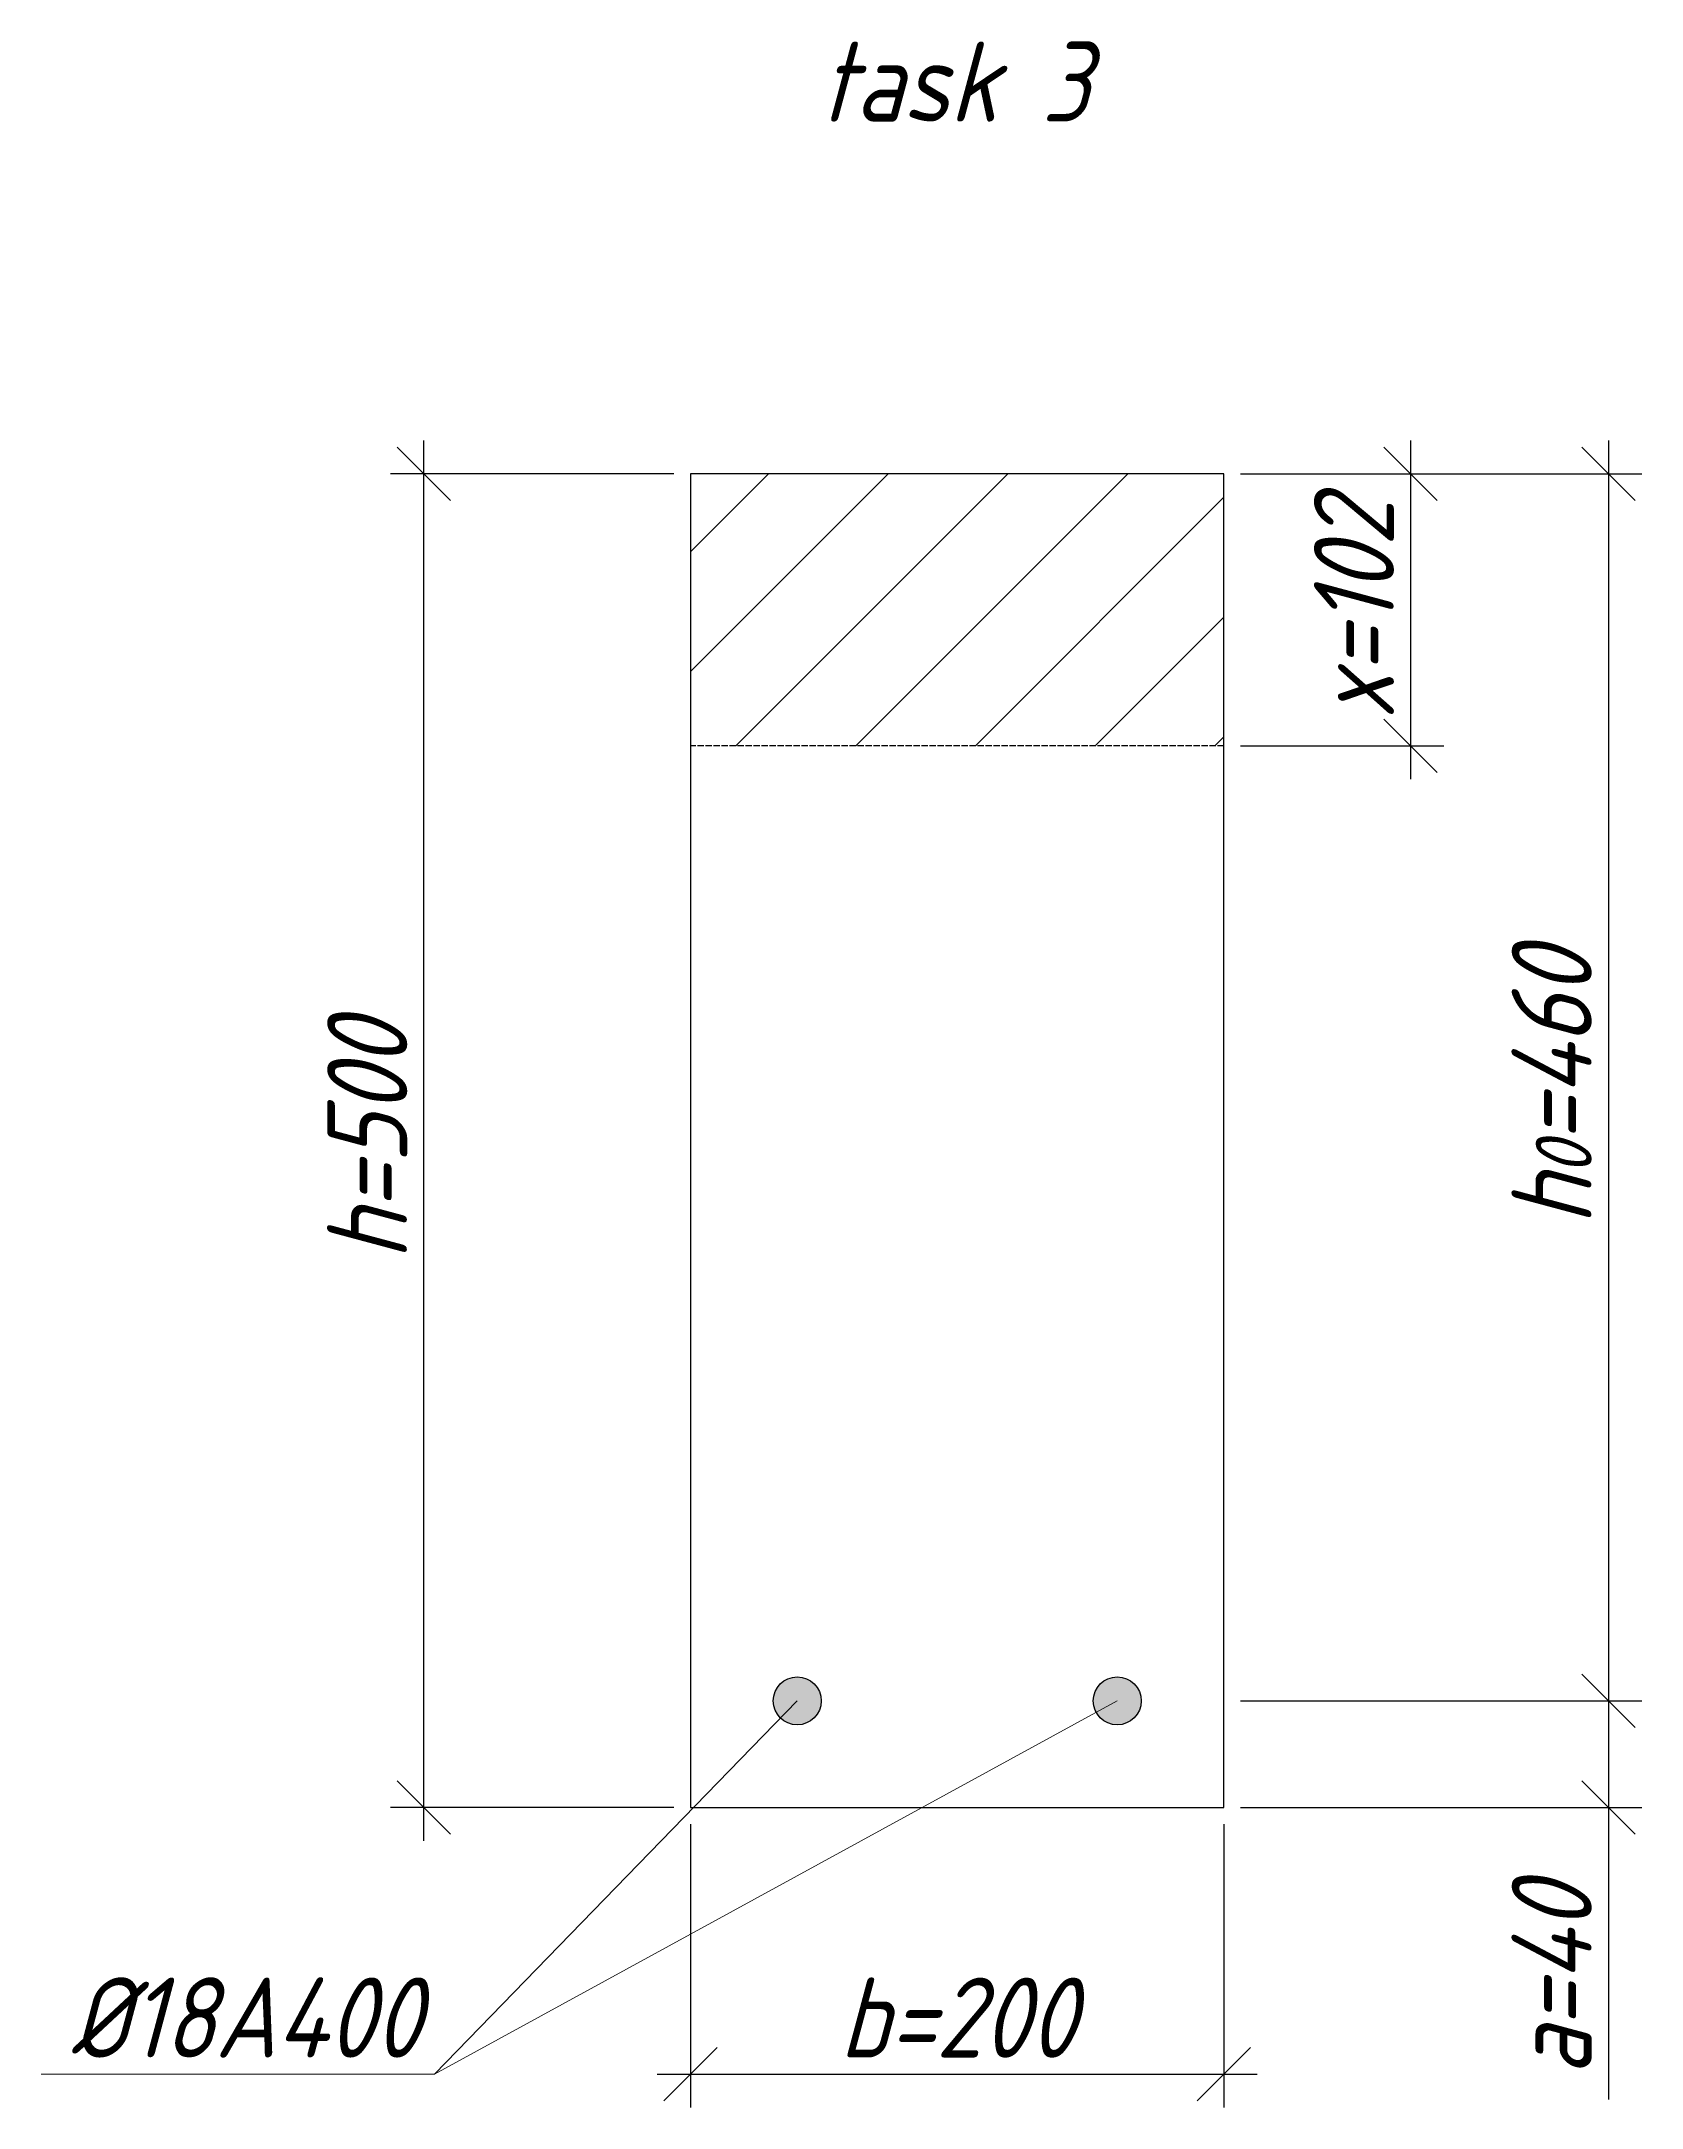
# Model space of a CAD drawing. Header units: millimetres. Extents: x -180 to 58926, y -10791 to 13515.
# Drawn here: x 779 to 1379, y -8807 to -8033 of the extents above; entities that cross this region are included whole.
import ezdxf

# ---------------------------------------------------------------- set-up
doc = ezdxf.new("R2010")
doc.units = ezdxf.units.MM
doc.linetypes.add('ACAD_ISO02W100', pattern=[15, 12, -3])
for name, color, linetype, lineweight in [('basic', 95, 'Continuous', 30), ('hatch', 117, 'ACAD_ISO02W100', 25), ('hatching', 225, 'Continuous', 20), ('size', 45, 'Continuous', 20), ('text', 13, 'Continuous', 20), ('thin', 153, 'Continuous', 18)]:
    doc.layers.add(name, color=color, linetype=linetype, lineweight=lineweight)
doc.styles.add('Structures', font='isocpeur.ttf', dxfattribs={"width": 0.85, "oblique": 15})
doc.dimstyles.new('Structures', dxfattribs={"dimtxt": 3, "dimasz": 2, "dimexe": 1.25, "dimexo": 0.625, "dimtad": 1, "dimtxsty": 'Structures', "dimblk": 'OBLIQUE', "dimcen": 2.5, "dimdle": 1.25, "dimadec": 0, "dimazin": 0, "dimtfac": 1, "dimtmove": 0, "dimatfit": 3, "dimfxl": 1, "dimarcsym": 0})

# ---------------------------------------------------------------- blocks, each defined once
blk = doc.blocks.new('_Oblique')
at = {"color": 0, "linetype": 'ByBlock', "lineweight": -2}
blk.add_line((-0.5, -0.5), (0.5, 0.5), dxfattribs=at)
blk = doc.blocks.new('*D266')
at = {"layer": 'Defpoints', "color": 0, "transparency": 16777216}
for p in [(1022.25, -8694.67), (1222.25, -8694.67), (1222.25, -8794.67)]:
    blk.add_point(p, dxfattribs=at)
at = {"layer": 'size', "color": 0, "lineweight": -2, "transparency": 16777216}
for p, q in [((1022.25, -8700.92), (1022.25, -8807.17)), ((1222.25, -8700.92), (1222.25, -8807.17)), ((1009.75, -8794.67), (1234.75, -8794.67))]:
    blk.add_line(p, q, dxfattribs=at)
at = {"layer": 'size', "color": 0, "lineweight": -2, "transparency": 16777216, "xscale": 20, "yscale": 20, "zscale": 20, "rotation": 180}
blk.add_blockref('_Oblique', (1022.25, -8794.67), dxfattribs=at)
at = {"layer": 'size', "color": 0, "lineweight": -2, "transparency": 16777216, "xscale": 20, "yscale": 20, "zscale": 20}
blk.add_blockref('_Oblique', (1222.25, -8794.67), dxfattribs=at)
at = {"layer": 'size', "color": 0, "transparency": 16777216, "insert": (1122.25, -8773.42), "char_height": 30, "attachment_point": 5, "style": 'Structures'}
blk.add_mtext('b=200', dxfattribs=at)
blk = doc.blocks.new('*D267')
at = {"layer": 'Defpoints', "color": 0, "transparency": 16777216}
for p in [(922.25, -8194.67), (1022.25, -8194.67), (1022.25, -8694.67)]:
    blk.add_point(p, dxfattribs=at)
at = {"layer": 'size', "color": 0, "lineweight": -2, "transparency": 16777216}
for p, q in [((922.25, -8707.17), (922.25, -8182.17)), ((1016, -8194.67), (909.75, -8194.67)), ((1016, -8694.67), (909.75, -8694.67))]:
    blk.add_line(p, q, dxfattribs=at)
at = {"layer": 'size', "color": 0, "lineweight": -2, "transparency": 16777216, "xscale": 20, "yscale": 20, "zscale": 20}
for p, rotation in [((922.25, -8194.67), 90), ((922.25, -8694.67), 270)]:
    blk.add_blockref('_Oblique', p, dxfattribs=dict(at, rotation=rotation))
at = {"layer": 'size', "color": 0, "transparency": 16777216, "insert": (901, -8444.67), "char_height": 30, "attachment_point": 5, "rotation": 90, "style": 'Structures'}
blk.add_mtext('h=500', dxfattribs=at)
blk = doc.blocks.new('*D268')
at = {"layer": 'Defpoints', "color": 0, "transparency": 16777216}
for p in [(1222.25, -8194.67), (1222.25, -8654.67), (1366.41, -8654.67)]:
    blk.add_point(p, dxfattribs=at)
at = {"layer": 'size', "color": 0, "lineweight": -2, "transparency": 16777216}
for p, q in [((1366.41, -8182.17), (1366.41, -8667.17)), ((1228.5, -8194.67), (1378.91, -8194.67)), ((1228.5, -8654.67), (1378.91, -8654.67))]:
    blk.add_line(p, q, dxfattribs=at)
at = {"layer": 'size', "color": 0, "lineweight": -2, "transparency": 16777216, "xscale": 20, "yscale": 20, "zscale": 20}
for p, rotation in [((1366.41, -8194.67), 90), ((1366.41, -8654.67), 270)]:
    blk.add_blockref('_Oblique', p, dxfattribs=dict(at, rotation=rotation))
at = {"layer": 'size', "color": 0, "transparency": 16777216, "insert": (1345.16, -8424.67), "char_height": 30, "attachment_point": 5, "rotation": 90, "style": 'Structures'}
blk.add_mtext('h{\\H0.7x;\\S^ 0;}=460', dxfattribs=at)
blk = doc.blocks.new('*D269')
at = {"layer": 'Defpoints', "color": 0, "transparency": 16777216}
for p in [(1222.25, -8654.67), (1222.25, -8694.67), (1366.41, -8694.67)]:
    blk.add_point(p, dxfattribs=at)
at = {"layer": 'size', "color": 0, "lineweight": -2, "transparency": 16777216}
for p, q in [((1366.41, -8642.17), (1366.41, -8694.67)), ((1228.5, -8654.67), (1378.91, -8654.67)), ((1228.5, -8694.67), (1378.91, -8694.67)), ((1366.41, -8694.67), (1366.41, -8804.06))]:
    blk.add_line(p, q, dxfattribs=at)
at = {"layer": 'size', "color": 0, "lineweight": -2, "transparency": 16777216, "xscale": 20, "yscale": 20, "zscale": 20}
for p, rotation in [((1366.41, -8654.67), 90), ((1366.41, -8694.67), 270)]:
    blk.add_blockref('_Oblique', p, dxfattribs=dict(at, rotation=rotation))
at = {"layer": 'size', "color": 0, "transparency": 16777216, "insert": (1345.16, -8759.37), "char_height": 30, "attachment_point": 5, "rotation": 90, "style": 'Structures'}
blk.add_mtext('a=40', dxfattribs=at)
blk = doc.blocks.new('*D270')
at = {"layer": 'Defpoints', "color": 0, "transparency": 16777216}
for p in [(1222.25, -8194.67), (1222.25, -8296.67), (1292.25, -8296.67)]:
    blk.add_point(p, dxfattribs=at)
at = {"layer": 'size', "color": 0, "lineweight": -2, "transparency": 16777216}
for p, q in [((1292.25, -8182.17), (1292.25, -8309.17)), ((1228.5, -8194.67), (1304.75, -8194.67)), ((1228.5, -8296.67), (1304.75, -8296.67))]:
    blk.add_line(p, q, dxfattribs=at)
at = {"layer": 'size', "color": 0, "lineweight": -2, "transparency": 16777216, "xscale": 20, "yscale": 20, "zscale": 20}
for p, rotation in [((1292.25, -8194.67), 90), ((1292.25, -8296.67), 270)]:
    blk.add_blockref('_Oblique', p, dxfattribs=dict(at, rotation=rotation))
at = {"layer": 'size', "color": 0, "transparency": 16777216, "insert": (1271, -8245.67), "char_height": 30, "attachment_point": 5, "rotation": 90, "style": 'Structures'}
blk.add_mtext('x=102', dxfattribs=at)

msp = doc.modelspace()

# ---------------------------------------------------------------- hatches: boundary and pattern name
at = {"layer": 'basic'}
h = msp.add_hatch(color=256, dxfattribs=at)
h.dxf.hatch_style = 1
h.paths.add_polyline_path([(1062.25, -8645.674, 0.4142136), (1053.25, -8654.674), (1062.25, -8654.674)])
h.paths.add_polyline_path([(1062.25, -8645.674), (1062.25, -8654.674), (1071.25, -8654.674, 0.4142136)])
h.paths.add_polyline_path([(1071.25, -8654.674), (1062.25, -8654.674), (1062.25, -8663.674, 0.4142136)])
h.paths.add_polyline_path([(1062.25, -8654.674), (1053.25, -8654.674, 0.4142136), (1062.25, -8663.674)])
h = msp.add_hatch(color=256, dxfattribs=at)
h.dxf.hatch_style = 1
h.paths.add_polyline_path([(1182.25, -8645.674, -0.4142136), (1191.25, -8654.674), (1182.25, -8654.674)])
h.paths.add_polyline_path([(1182.25, -8645.674), (1182.25, -8654.674), (1173.25, -8654.674, -0.4142136)])
h.paths.add_polyline_path([(1173.25, -8654.674), (1182.25, -8654.674), (1182.25, -8663.674, -0.4142136)])
h.paths.add_polyline_path([(1182.25, -8654.674), (1191.25, -8654.674, -0.4142136), (1182.25, -8663.674)])
at = {"layer": 'hatching'}
h = msp.add_hatch(dxfattribs=at)
h.set_pattern_fill('ANSI31', color=256, scale=10)
h.set_pattern_definition([(45, (-175.304, -8927.545), (-22.45064, 22.45064), [])])
h.paths.add_polyline_path([(1222.25, -8194.674), (1022.25, -8194.674), (1022.25, -8296.674), (1222.25, -8296.674)])

# ---------------------------------------------------------------- linework, layer by layer
at = {"layer": 'basic'}
for p, q in [((1022.25, -8194.674), (1022.25, -8694.674)), ((1222.25, -8194.674), (1022.25, -8194.674)), ((1222.25, -8694.674), (1222.25, -8194.674)), ((1022.25, -8694.674), (1222.25, -8694.674))]:
    msp.add_line(p, q, dxfattribs=at)
for centre in [(1062.25, -8654.674), (1182.25, -8654.674)]:
    msp.add_circle(centre, 9, dxfattribs=at)
at = {"layer": 'hatch', "ltscale": 0.2}
msp.add_line((1222.25, -8296.674), (1022.25, -8296.674), dxfattribs=at)
at = {"layer": 'thin'}
for q in [(1062.25, -8654.674), (1182.25, -8654.674), (778.786, -8794.674)]:
    msp.add_line((926.221, -8794.674), q, dxfattribs=at)

# ---------------------------------------------------------------- texts
at = {"layer": 'text', "char_height": 30, "width": 137.52879, "attachment_point": 5, "style": 'Structures'}
for s, insert in [('task 3', (1121.267, -8047.674)), ('%%C18A400', (855.289, -8773.411))]:
    msp.add_mtext(s, dxfattribs=dict(at, insert=insert))

# ---------------------------------------------------------------- dimensions: what is measured, and where the dimension line sits
at = {"layer": 'size'}
for base, p1, p2, text, picture, middle in [((922.25, -8194.674), (1022.25, -8694.674), (1022.25, -8194.674), 'h=<>', '*D267', (901, -8444.674)), ((1366.41, -8654.674), (1222.25, -8194.674), (1222.25, -8654.674), 'h{\\H0.7x;\\S^ 0;}=<>', '*D268', (1345.16, -8424.674)), ((1292.25, -8296.674), (1222.25, -8194.674), (1222.25, -8296.674), 'x=<>', '*D270', (1271, -8245.674)), ((1366.41, -8694.674), (1222.25, -8654.674), (1222.25, -8694.674), 'a=<>', '*D269', (1345.16, -8759.368))]:
    dim = msp.add_linear_dim(base=base, p1=p1, p2=p2, angle=90, text=text, dimstyle='Structures', dxfattribs=at)
    dim.commit()
    dim.dimension.update_dxf_attribs({"geometry": picture, "text_midpoint": middle})
dim = msp.add_linear_dim(base=(1222.25, -8794.674), p1=(1022.25, -8694.674), p2=(1222.25, -8694.674), text='b=<>', dimstyle='Structures', dxfattribs=at)
dim.commit()
dim.dimension.update_dxf_attribs({"geometry": '*D266', "text_midpoint": (1122.25, -8773.424)})

doc.saveas('drawing.dxf')
